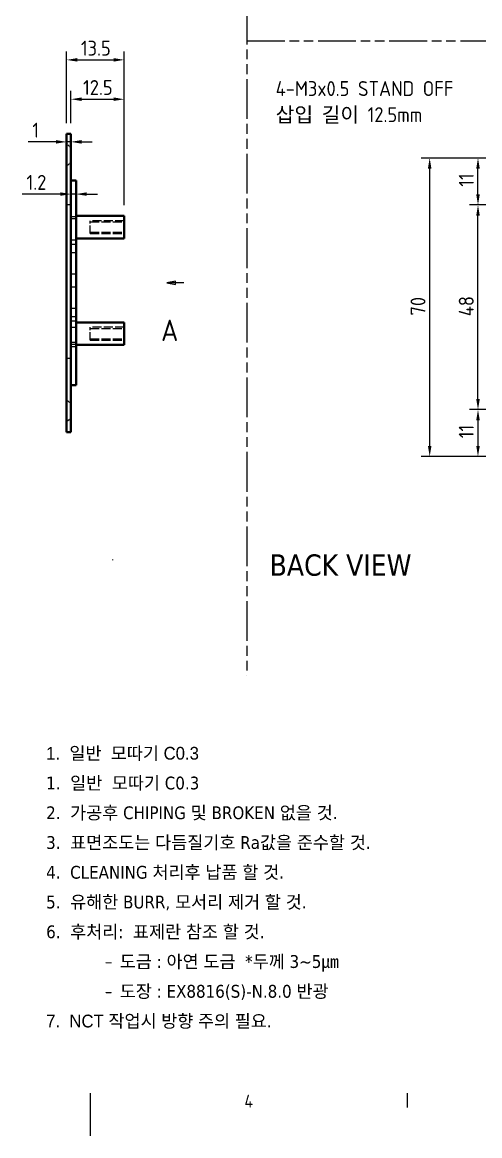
# Model space of a CAD drawing. Header units: millimetres. Extents: x 0 to 594, y 0 to 420.
# Drawn here: x 281 to 388.3, y 0 to 261.1 of the extents above; entities that cross this region are included whole.
import ezdxf

# ---------------------------------------------------------------- set-up
doc = ezdxf.new("R2010")
doc.units = ezdxf.units.MM
for name, pattern in [('CHAIN', [0.3543, 0.2362, -0.0295, 0.0591, -0.0295]), ('DASHED', [0.2067, 0.1654, -0.0413]), ('DOUBLE_DASH_CHAIN', [1.2403, 0.6614, -0.0827, 0.1654, -0.0827, 0.1654, -0.0827])]:
    doc.linetypes.add(name, pattern=pattern)
doc.layers.get('0').update_dxf_attribs({"color": 3, "lineweight": 25})
for name, color, linetype, lineweight in [('가려진 것(ISO)', 2, 'DASHED', 18), ('가시적인 것(ISO)', 3, 'Continuous', 40), ('경계(ISO)', 7, 'Continuous', 25), ('기호(ISO)', 5, 'Continuous', 25), ('단면선(ISO)', 7, 'CHAIN', 25), ('스케치 형상(ISO)', 3, 'Continuous', 25), ('치수(ISO)', 2, 'Continuous', 25)]:
    doc.layers.add(name, color=color, linetype=linetype, lineweight=lineweight)
doc.styles.add('ISO Proportional', font='arial.ttf')
doc.styles.add('문자 텍스트_PSTEK_POSCO', font='isocp.shx')
doc.styles.add('부품번호텍스트_PSTEK_POSCO', font='isocp.shx')
doc.styles.add('치수 텍스트_PSTEK_POSCO', font='isocp.shx')
doc.dimstyles.new('치수_PSTEK_POSCO', dxfattribs={"dimtxt": 3.5, "dimasz": 2.5, "dimexe": 2, "dimexo": 2.5, "dimgap": 1, "dimtad": 1, "dimrnd": 1e-08, "dimdsep": 46, "dimtxsty": '치수 텍스트_PSTEK_POSCO', "dimcen": 0.09, "dimdle": 10, "dimclrd": 7, "dimclre": 7, "dimclrt": 2, "dimadec": 1, "dimazin": 2, "dimtfac": 1, "dimtmove": 0, "dimatfit": 3, "dimfxl": 0, "dimtolj": 1, "dimlwd": -1, "dimlwe": -1, "dimarcsym": 0})
doc.dimstyles.new('치수_PSTEK_POSCO$7', dxfattribs={"dimtxt": 3.5, "dimasz": 2.5, "dimexe": 2, "dimexo": 2.5, "dimgap": 1, "dimtad": 1, "dimrnd": 1e-08, "dimdsep": 46, "dimtxsty": '치수 텍스트_PSTEK_POSCO', "dimcen": 0.09, "dimdle": 10, "dimclrd": 7, "dimclre": 7, "dimclrt": 2, "dimadec": 1, "dimazin": 2, "dimtfac": 1, "dimtmove": 0, "dimatfit": 3, "dimfxl": 0, "dimtolj": 1, "dimlwd": -1, "dimlwe": -1, "dimarcsym": 0})

# ---------------------------------------------------------------- blocks, each defined once
blk = doc.blocks.new('경계 Default Border')
at = {"layer": '경계(ISO)'}
blk.add_line((371.25, 10), (371.25, 6.6), dxfattribs=at)
at = {"layer": '경계(ISO)', "flags": 128}
blk.add_lwpolyline([(297, 0), (297, 10)], dxfattribs=at)
at = {"layer": '경계(ISO)', "color": 2, "insert": (333.1, 6.6), "char_height": 3, "attachment_point": 7, "style": '문자 텍스트_PSTEK_POSCO'}
blk.add_mtext('4', dxfattribs=at)
blk = doc.blocks.new('주석-판금')
at = {"layer": '기호(ISO)', "color": 2, "insert": (-40.48, 32.97), "char_height": 3, "width": 116.6778, "attachment_point": 1, "line_spacing_factor": 1.395343, "style": 'ISO Proportional'}
blk.add_mtext('\\f굴림|b0|i0;\\H3.0000;1.  일반  모따기 C0.3\\P\\fTahoma|b0|i0;\\H3.0000;1.  \\fisocp|b0|i0;\\H3.0000;일반\\fTahoma|b0|i0;\\H3.0000;  \\fisocp|b0|i0;\\H3.0000;모따기\\fTahoma|b0|i0;\\H3.0000; C0.3\\P2.  \\fisocp|b0|i0;\\H3.0000;가공후\\fTahoma|b0|i0;\\H3.0000; CHIPING \\fisocp|b0|i0;\\H3.0000;및\\fTahoma|b0|i0;\\H3.0000; BROKEN \\fisocp|b0|i0;\\H3.0000;없을\\fTahoma|b0|i0;\\H3.0000; \\fisocp|b0|i0;\\H3.0000;것\\fTahoma|b0|i0;\\H3.0000;.\\P3.  \\fisocp|b0|i0;\\H3.0000;표면조도는\\fTahoma|b0|i0;\\H3.0000; \\fisocp|b0|i0;\\H3.0000;다듬질기호\\fTahoma|b0|i0;\\H3.0000; Ra\\fisocp|b0|i0;\\H3.0000;값을\\fTahoma|b0|i0;\\H3.0000; \\fisocp|b0|i0;\\H3.0000;준수할\\fTahoma|b0|i0;\\H3.0000; \\fisocp|b0|i0;\\H3.0000;것\\fTahoma|b0|i0;\\H3.0000;.\\P4.  CLEANING \\fisocp|b0|i0;\\H3.0000;처리후\\fTahoma|b0|i0;\\H3.0000; \\fisocp|b0|i0;\\H3.0000;납품\\fTahoma|b0|i0;\\H3.0000; \\fisocp|b0|i0;\\H3.0000;할\\fTahoma|b0|i0;\\H3.0000; \\fisocp|b0|i0;\\H3.0000;것\\fTahoma|b0|i0;\\H3.0000;.\\P5.  \\fisocp|b0|i0;\\H3.0000;유해한\\fTahoma|b0|i0;\\H3.0000; BURR, \\fisocp|b0|i0;\\H3.0000;모서리\\fTahoma|b0|i0;\\H3.0000; \\fisocp|b0|i0;\\H3.0000;제거\\fTahoma|b0|i0;\\H3.0000; \\fisocp|b0|i0;\\H3.0000;할\\fTahoma|b0|i0;\\H3.0000; \\fisocp|b0|i0;\\H3.0000;것\\fTahoma|b0|i0;\\H3.0000;.\\P6.  \\fisocp|b0|i0;\\H3.0000;후처리\\fTahoma|b0|i0;\\H3.0000;:  \\fisocp|b0|i0;\\H3.0000;표제란\\fTahoma|b0|i0;\\H3.0000; \\fisocp|b0|i0;\\H3.0000;참조\\fTahoma|b0|i0;\\H3.0000; \\fisocp|b0|i0;\\H3.0000;할\\fTahoma|b0|i0;\\H3.0000; \\fisocp|b0|i0;\\H3.0000;것\\fTahoma|b0|i0;\\H3.0000;.\\P\\fisocp|b0|i0;\\H3.0000;        - 도금\\fTahoma|b0|i0;\\H3.0000; : \\fisocp|b0|i0;\\H3.0000;아연\\fTahoma|b0|i0;\\H3.0000; \\fisocp|b0|i0;\\H3.0000;도금\\fTahoma|b0|i0;\\H3.0000;  *\\fisocp|b0|i0;\\H3.0000;두께\\fTahoma|b0|i0;\\H3.0000; 3~5\\fisocp|b0|i0;\\H3.0000;㎛\\fisocp|b0|i0;\\H3.0000;\\P\\fisocp|b0|i0;\\H3.0000;        - 도장\\fTahoma|b0|i0;\\H3.0000; : EX8816(S)-N.8.0 \\fisocp|b0|i0;\\H3.0000;반광\\f굴림|b0|i0;\\H3.0000;\\P7.  NCT 작업시 방향 주의 필요. ', dxfattribs=at)
blk = doc.blocks.new('*D41')
at = {"layer": 'Defpoints', "color": 0}
for p in [(304.9, 243.08), (292.4, 235), (304.9, 215.75)]:
    blk.add_point(p, dxfattribs=at)
at = {"layer": '치수(ISO)', "color": 7}
for p, q in [((292.4, 237.5), (292.4, 245.08)), ((294.9, 243.08), (302.4, 243.08)), ((304.9, 218.25), (304.9, 245.08))]:
    blk.add_line(p, q, dxfattribs=at)
for points in [[(294.9, 243.5), (294.9, 242.67), (292.4, 243.08)], [(302.4, 243.5), (302.4, 242.67), (304.9, 243.08)]]:
    blk.add_solid(points, dxfattribs=at)
at = {"layer": '치수(ISO)', "color": 2, "insert": (295.25, 245.83), "char_height": 3.5, "attachment_point": 4, "style": '치수 텍스트_PSTEK_POSCO'}
blk.add_mtext('\\A1;12.5', dxfattribs=at)
blk = doc.blocks.new('*D42')
at = {"layer": 'Defpoints', "color": 0}
for p in [(291.4, 232.5), (292.4, 233.08), (292.4, 232.5)]:
    blk.add_point(p, dxfattribs=at)
at = {"layer": '치수(ISO)', "color": 7}
for p, q in [((288.9, 233.08), (282.35, 233.08)), ((292.4, 233.08), (291.4, 233.08)), ((294.9, 233.08), (297.4, 233.08))]:
    blk.add_line(p, q, dxfattribs=at)
for points in [[(288.9, 233.5), (288.9, 232.67), (291.4, 233.08)], [(294.9, 233.5), (294.9, 232.67), (292.4, 233.08)]]:
    blk.add_solid(points, dxfattribs=at)
at = {"layer": '치수(ISO)', "color": 2, "insert": (283.35, 235.83), "char_height": 3.5, "attachment_point": 4, "style": '치수 텍스트_PSTEK_POSCO'}
blk.add_mtext('\\A1;1', dxfattribs=at)
blk = doc.blocks.new('*D43')
at = {"layer": 'Defpoints', "color": 0}
for p in [(292.4, 220.83), (292.4, 219.59), (293.6, 219.59)]:
    blk.add_point(p, dxfattribs=at)
at = {"layer": '치수(ISO)', "color": 7}
for p, q in [((289.9, 220.83), (280.99, 220.83)), ((293.6, 220.83), (292.4, 220.83)), ((296.1, 220.83), (298.6, 220.83))]:
    blk.add_line(p, q, dxfattribs=at)
for points in [[(289.9, 221.25), (289.9, 220.42), (292.4, 220.83)], [(296.1, 221.25), (296.1, 220.42), (293.6, 220.83)]]:
    blk.add_solid(points, dxfattribs=at)
at = {"layer": '치수(ISO)', "color": 2, "insert": (281.99, 223.58), "char_height": 3.5, "attachment_point": 4, "style": '치수 텍스트_PSTEK_POSCO'}
blk.add_mtext('\\A1;1.2', dxfattribs=at)
blk = doc.blocks.new('*D44')
at = {"layer": 'Defpoints', "color": 0}
for p in [(376.56, 229.29), (404.42, 229.29), (404.42, 159.29)]:
    blk.add_point(p, dxfattribs=at)
at = {"layer": '치수(ISO)', "color": 7}
for p, q in [((401.92, 229.29), (374.56, 229.29)), ((376.56, 161.79), (376.56, 226.79)), ((401.92, 159.29), (374.56, 159.29))]:
    blk.add_line(p, q, dxfattribs=at)
for points in [[(376.14, 226.79), (376.98, 226.79), (376.56, 229.29)], [(376.14, 161.79), (376.98, 161.79), (376.56, 159.29)]]:
    blk.add_solid(points, dxfattribs=at)
at = {"layer": '치수(ISO)', "color": 2, "insert": (373.81, 192.36), "char_height": 3.5, "attachment_point": 4, "rotation": 90, "style": '치수 텍스트_PSTEK_POSCO'}
blk.add_mtext('\\A1;70', dxfattribs=at)
blk = doc.blocks.new('*D45')
at = {"layer": 'Defpoints', "color": 0}
for p in [(387.89, 218.29), (405.42, 218.29), (405.42, 170.29)]:
    blk.add_point(p, dxfattribs=at)
at = {"layer": '치수(ISO)', "color": 7}
for p, q in [((402.92, 218.29), (385.89, 218.29)), ((387.89, 172.79), (387.89, 215.79)), ((402.92, 170.29), (385.89, 170.29))]:
    blk.add_line(p, q, dxfattribs=at)
for points in [[(387.48, 215.79), (388.31, 215.79), (387.89, 218.29)], [(387.48, 172.79), (388.31, 172.79), (387.89, 170.29)]]:
    blk.add_solid(points, dxfattribs=at)
at = {"layer": '치수(ISO)', "color": 2, "insert": (385.14, 192.19), "char_height": 3.5, "attachment_point": 4, "rotation": 90, "style": '치수 텍스트_PSTEK_POSCO'}
blk.add_mtext('\\A1;48', dxfattribs=at)
blk = doc.blocks.new('*D51')
at = {"layer": 'Defpoints', "color": 0}
for p in [(387.89, 229.29), (404.42, 229.29), (405.42, 218.29)]:
    blk.add_point(p, dxfattribs=at)
at = {"layer": '치수(ISO)', "color": 7}
for p, q in [((401.92, 229.29), (385.89, 229.29)), ((387.89, 220.79), (387.89, 226.79)), ((402.92, 218.29), (385.89, 218.29))]:
    blk.add_line(p, q, dxfattribs=at)
for points in [[(387.48, 226.79), (388.31, 226.79), (387.89, 229.29)], [(387.48, 220.79), (388.31, 220.79), (387.89, 218.29)]]:
    blk.add_solid(points, dxfattribs=at)
at = {"layer": '치수(ISO)', "color": 2, "insert": (385.14, 222.57), "char_height": 3.5, "attachment_point": 4, "rotation": 90, "style": '치수 텍스트_PSTEK_POSCO'}
blk.add_mtext('\\A1;11', dxfattribs=at)
blk = doc.blocks.new('*D52')
at = {"layer": 'Defpoints', "color": 0}
for p in [(405.42, 170.29), (387.89, 159.29), (404.42, 159.29)]:
    blk.add_point(p, dxfattribs=at)
at = {"layer": '치수(ISO)', "color": 7}
for p, q in [((402.92, 170.29), (385.89, 170.29)), ((387.89, 167.79), (387.89, 161.79)), ((401.92, 159.29), (385.89, 159.29))]:
    blk.add_line(p, q, dxfattribs=at)
for points in [[(387.48, 167.79), (388.31, 167.79), (387.89, 170.29)], [(387.48, 161.79), (388.31, 161.79), (387.89, 159.29)]]:
    blk.add_solid(points, dxfattribs=at)
at = {"layer": '치수(ISO)', "color": 2, "insert": (385.14, 163.57), "char_height": 3.5, "attachment_point": 4, "rotation": 90, "style": '치수 텍스트_PSTEK_POSCO'}
blk.add_mtext('\\A1;11', dxfattribs=at)
blk = doc.blocks.new('*D73')
at = {"layer": 'Defpoints', "color": 0}
for p in [(304.9, 252.31), (291.4, 235), (304.9, 215.75)]:
    blk.add_point(p, dxfattribs=at)
at = {"layer": '치수(ISO)', "color": 7}
for p, q in [((291.4, 237.5), (291.4, 254.31)), ((304.9, 218.25), (304.9, 254.31)), ((293.9, 252.31), (302.4, 252.31))]:
    blk.add_line(p, q, dxfattribs=at)
for points in [[(293.9, 252.73), (293.9, 251.9), (291.4, 252.31)], [(302.4, 252.73), (302.4, 251.9), (304.9, 252.31)]]:
    blk.add_solid(points, dxfattribs=at)
at = {"layer": '치수(ISO)', "color": 2, "insert": (294.75, 255.06), "char_height": 3.5, "attachment_point": 4, "style": '치수 텍스트_PSTEK_POSCO'}
blk.add_mtext('\\A1;13.5', dxfattribs=at)
blk = doc.blocks.new('2dTransSection0')
at = {"layer": '단면선(ISO)', "linetype": 'Continuous'}
for p, q in [((316.9, 200.4), (314.9, 200)), ((316.9, 200), (314.9, 200)), ((314.9, 200), (316.9, 199.6)), ((316.9, 199.6), (316.9, 200.4)), ((318.9, 200), (316.9, 200))]:
    blk.add_line(p, q, dxfattribs=at)
at = {"layer": '단면선(ISO)', "linetype": 'Continuous', "flags": 128}
blk.add_lwpolyline([(316.9, 200.4), (314.9, 200)], dxfattribs=at)
at = {"layer": '단면선(ISO)'}
blk.add_solid([(316.9, 200.4), (314.9, 200), (316.9, 199.6), (316.9, 200.4)], dxfattribs=at)
at = {"layer": '단면선(ISO)', "insert": (313.55, 186.37), "char_height": 5, "attachment_point": 7, "style": '부품번호텍스트_PSTEK_POSCO'}
blk.add_mtext('A', dxfattribs=at)

msp = doc.modelspace()

# ---------------------------------------------------------------- linework, layer by layer
at = {"layer": '가려진 것(ISO)', "ltscale": 2.558865}
for p, q in [((292.35, 231.701), (291.4, 232.651)), ((292.35, 228.301), (291.4, 227.351)), ((292.35, 171.701), (291.4, 172.651)), ((292.35, 168.301), (291.4, 167.351))]:
    msp.add_line(p, q, dxfattribs=at)
at = {"layer": '가려진 것(ISO)', "ltscale": 12.918983}
for p, q in [((292.35, 231.701), (292.35, 228.301)), ((292.35, 171.701), (292.35, 168.301))]:
    msp.add_line(p, q, dxfattribs=at)
at = {"layer": '가려진 것(ISO)', "ltscale": 0.095135}
for p, q in [((292.4, 231.701), (292.35, 231.701)), ((292.4, 228.301), (292.35, 228.301)), ((292.4, 171.701), (292.35, 171.701)), ((292.4, 168.301), (292.35, 168.301))]:
    msp.add_line(p, q, dxfattribs=at)
at = {"layer": '가려진 것(ISO)', "ltscale": 1.904597}
for p, q in [((292.4, 218.301), (291.4, 218.301)), ((292.4, 182.301), (291.4, 182.301))]:
    msp.add_line(p, q, dxfattribs=at)
at = {"layer": '가려진 것(ISO)', "ltscale": 2.285536}
for p, q in [((292.4, 215.601), (293.6, 215.601)), ((292.4, 215.101), (293.6, 215.101)), ((292.4, 210.101), (293.6, 210.101)), ((292.4, 209.101), (293.6, 209.101)), ((292.4, 207.101), (293.6, 207.101)), ((292.4, 202.101), (293.6, 202.101)), ((292.4, 199.101), (293.6, 199.101)), ((292.4, 194.101), (293.6, 194.101)), ((292.4, 192.101), (293.6, 192.101)), ((292.4, 191.101), (293.6, 191.101)), ((292.4, 189.601), (293.6, 189.601)), ((292.4, 186.101), (293.6, 186.101)), ((292.4, 185.601), (293.6, 185.601)), ((292.4, 185.101), (293.6, 185.101))]:
    msp.add_line(p, q, dxfattribs=at)
at = {"layer": '가려진 것(ISO)', "ltscale": 12.901145}
for p, q in [((304.9, 214.601), (296.9, 214.601)), ((296.9, 214.33), (304.9, 214.33)), ((296.9, 211.871), (304.9, 211.871)), ((296.9, 211.601), (304.9, 211.601)), ((304.9, 189.601), (296.9, 189.601)), ((296.9, 189.33), (304.9, 189.33)), ((296.9, 186.871), (304.9, 186.871)), ((296.9, 186.601), (304.9, 186.601))]:
    msp.add_line(p, q, dxfattribs=at)
at = {"layer": '가려진 것(ISO)', "ltscale": 11.399102}
for p, q in [((296.9, 211.601), (296.9, 214.601)), ((296.9, 186.601), (296.9, 189.601))]:
    msp.add_line(p, q, dxfattribs=at)
at = {"layer": '가시적인 것(ISO)'}
for p, q in [((292.4, 235.001), (291.4, 235.001)), ((291.4, 165.001), (291.4, 235.001)), ((292.4, 165.001), (292.4, 235.001)), ((292.4, 224.001), (293.6, 224.001)), ((293.6, 176.001), (293.6, 224.001)), ((293.6, 215.751), (304.9, 215.751)), ((304.9, 215.751), (304.9, 210.451)), ((293.6, 210.451), (304.9, 210.451)), ((293.6, 190.751), (304.9, 190.751)), ((304.9, 190.751), (304.9, 185.451)), ((293.6, 185.451), (304.9, 185.451)), ((292.4, 176.001), (293.6, 176.001)), ((292.4, 165.001), (291.4, 165.001))]:
    msp.add_line(p, q, dxfattribs=at)
at = {"layer": '스케치 형상(ISO)', "color": 6, "linetype": 'DOUBLE_DASH_CHAIN', "ltscale": 14.097589}
msp.add_line((333.682, 370.18), (333.682, 107.901), dxfattribs=at)
at = {"layer": '스케치 형상(ISO)', "color": 6, "linetype": 'DOUBLE_DASH_CHAIN', "ltscale": 13.457004}
msp.add_line((333.682, 256.742), (550.661, 256.742), dxfattribs=at)
at = {"layer": '스케치 형상(ISO)'}
msp.add_line((302.15, 135.101), (302.15, 135.001), dxfattribs=at)

# ---------------------------------------------------------------- block references
for name, p in [('경계 Default Border', (0, 0)), ('주석-판금', (327.072, 58.228))]:
    msp.add_blockref(name, p)
at = {"layer": '단면선(ISO)'}
msp.add_blockref('2dTransSection0', (0, 0), dxfattribs=at)

# ---------------------------------------------------------------- texts
at = {"layer": '기호(ISO)', "color": 2, "insert": (340.434, 242.332), "char_height": 3.5, "width": 51.07843, "attachment_point": 4, "line_spacing_factor": 1.05, "style": '치수 텍스트_PSTEK_POSCO'}
msp.add_mtext('{4-M3x0.5 STAND OFF \\P삽입 길이 12.5mm}', dxfattribs=at)
at = {"layer": '기호(ISO)', "color": 2, "insert": (339.011, 133.787), "char_height": 5, "width": 35.22285, "attachment_point": 4, "style": '문자 텍스트_PSTEK_POSCO'}
msp.add_mtext('{\\fTahoma|b0|i0;\\H5.0000;BACK VIEW}', dxfattribs=at)

# ---------------------------------------------------------------- dimensions: what is measured, and where the dimension line sits
at = {"layer": '치수(ISO)', "color": 7}
for base, p1, p2, override, picture, middle in [((304.9, 252.312), (291.4, 235.001), (304.9, 215.751), {"dimdec": 2, "dimtp": 0, "dimtm": 0, "dimtdec": 2, "dimtofl": 0, "dimatfit": 1}, '*D73', (298.15, 252.312)), ((292.4, 233.084), (291.4, 232.504), (292.4, 232.504), {"dimdec": 2, "dimse1": 1, "dimse2": 1, "dimtp": 0, "dimtm": 0, "dimtdec": 2, "dimtofl": 1, "dimatfit": 1}, '*D42', (283.705, 233.084)), ((292.4, 220.832), (293.6, 219.59), (292.4, 219.59), {"dimdec": 2, "dimse1": 1, "dimse2": 1, "dimtp": 0, "dimtm": 0, "dimtdec": 2, "dimtofl": 1, "dimatfit": 1}, '*D43', (284.195, 220.832))]:
    dim = msp.add_linear_dim(base=base, p1=p1, p2=p2, dimstyle='치수_PSTEK_POSCO', override=override, dxfattribs=at)
    dim.commit()
    dim.dimension.update_dxf_attribs({"geometry": picture, "text_midpoint": middle, "dimtype": 160})
for base, p1, p2, angle, picture, middle in [((304.9, 243.083), (292.4, 235.001), (304.9, 215.751), 180, '*D41', (298.65, 243.083)), ((376.56, 229.291), (404.422, 159.291), (404.422, 229.291), 90, '*D44', (376.56, 194.291)), ((387.893, 229.291), (405.422, 218.291), (404.422, 229.291), 270, '*D51', (387.893, 223.791)), ((387.893, 218.291), (405.422, 170.291), (405.422, 218.291), 90, '*D45', (387.893, 194.291)), ((387.893, 159.291), (405.422, 170.291), (404.422, 159.291), 90, '*D52', (387.893, 164.791))]:
    dim = msp.add_linear_dim(base=base, p1=p1, p2=p2, angle=angle, dimstyle='치수_PSTEK_POSCO', override={"dimdec": 2, "dimtp": 0, "dimtm": 0, "dimtdec": 2, "dimtofl": 0, "dimatfit": 1}, dxfattribs=at)
    dim.commit()
    dim.dimension.update_dxf_attribs({"geometry": picture, "text_midpoint": middle, "dimtype": 160})

# ---------------------------------------------------------------- leaders
at = {"layer": '기호(ISO)', "color": 7, "annotation_type": 0, "has_hookline": 1, "hookline_direction": 1, "text_width": 43.05}
msp.add_leader([(429.861, 208.452), (395.012, 242.332), (392.512, 242.332)], dimstyle='치수_PSTEK_POSCO$7', override={"dimtad": 0}, dxfattribs=at)

doc.saveas('drawing.dxf')
